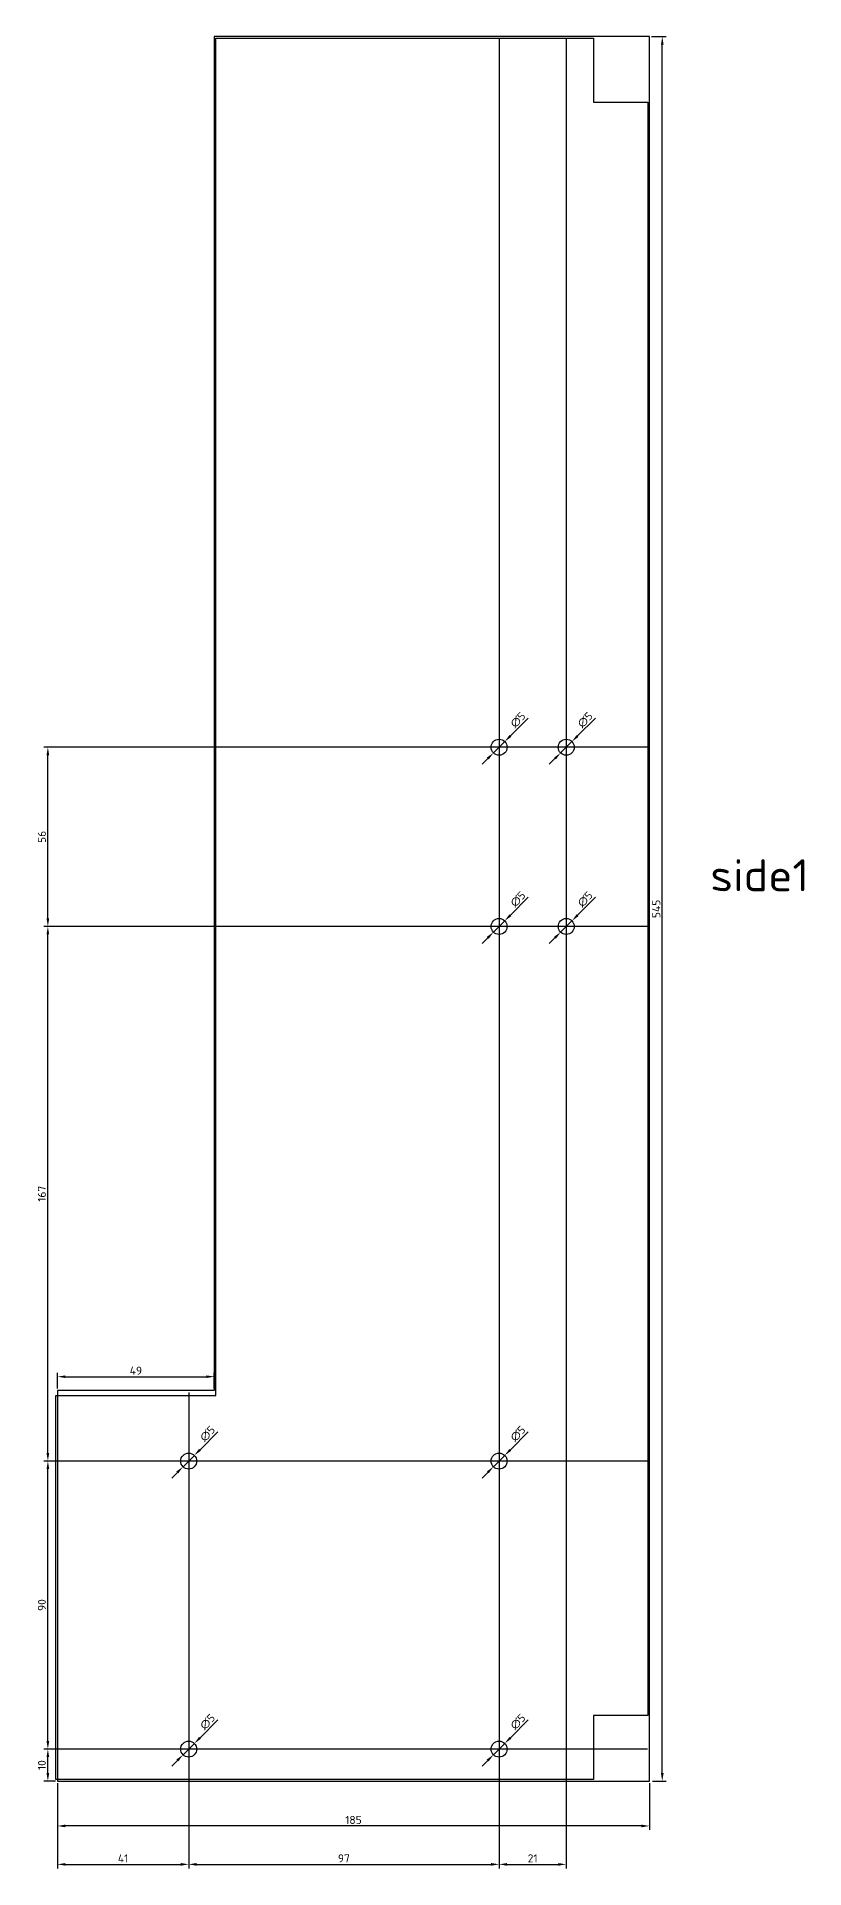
# Model space of a CAD drawing. Header units: millimetres. Extents: x -1678 to 2274, y -442 to 957.
# Drawn here: x 534 to 774, y -272 to 300 of the extents above; entities that cross this region are included whole.
import ezdxf

# ---------------------------------------------------------------- set-up
doc = ezdxf.new("R2010")
doc.units = ezdxf.units.MM
doc.layers.add('Dimensions', color=30, linetype='Continuous')
doc.styles.get("Standard").update_dxf_attribs({"font": 'txt.shx'})
doc.dimstyles.new('ISO-25', dxfattribs={"dimtxt": 2.5, "dimasz": 2.5, "dimexe": 1.25, "dimexo": 0.625, "dimtad": 1, "dimtxsty": 'Standard', "dimcen": 2.5, "dimadec": 0, "dimazin": 0, "dimtfac": 1, "dimtmove": 0, "dimatfit": 3, "dimfxl": 1, "dimarcsym": 0})

# ---------------------------------------------------------------- blocks, each defined once
blk = doc.blocks.new('*D36')
at = {"layer": 'Defpoints', "color": 0}
for p in [(541, -245), (726, -245), (541, -259)]:
    blk.add_point(p, dxfattribs=at)
at = {"layer": 'Dimensions', "color": 0, "lineweight": -2}
for p, q in [((541, -245.62), (541, -260.25)), ((726, -245.62), (726, -260.25)), ((723.5, -259), (543.5, -259))]:
    blk.add_line(p, q, dxfattribs=at)
at = {"layer": 'Dimensions', "color": 0}
for points in [[(543.5, -258.58), (543.5, -259.42), (541, -259)], [(723.5, -258.58), (723.5, -259.42), (726, -259)]]:
    blk.add_solid(points, dxfattribs=at)
at = {"layer": 'Dimensions', "color": 0, "insert": (633.5, -257.13), "char_height": 2.5, "attachment_point": 5}
blk.add_mtext('185', dxfattribs=at)
blk = doc.blocks.new('*D37')
at = {"layer": 'Defpoints', "color": 0}
for p in [(726, 300), (730, 300), (726.35, -245)]:
    blk.add_point(p, dxfattribs=at)
at = {"layer": 'Dimensions', "color": 0, "lineweight": -2}
for p, q in [((726.62, 300), (731.25, 300)), ((730, -242.5), (730, 297.5)), ((726.97, -245), (731.25, -245))]:
    blk.add_line(p, q, dxfattribs=at)
at = {"layer": 'Dimensions', "color": 0}
for points in [[(729.58, 297.5), (730.42, 297.5), (730, 300)], [(729.58, -242.5), (730.42, -242.5), (730, -245)]]:
    blk.add_solid(points, dxfattribs=at)
at = {"layer": 'Dimensions', "color": 0, "insert": (728.12, 27.5), "char_height": 2.5, "attachment_point": 5, "rotation": 90}
blk.add_mtext('545', dxfattribs=at)
blk = doc.blocks.new('*D34')
at = {"layer": 'Defpoints', "color": 0}
for p in [(590, -118.64), (541, -123), (590, -123)]:
    blk.add_point(p, dxfattribs=at)
at = {"layer": 'Dimensions', "color": 0, "lineweight": -2}
for p, q in [((541, -122.38), (541, -117.39)), ((543.5, -118.64), (587.5, -118.64)), ((590, -122.38), (590, -117.39))]:
    blk.add_line(p, q, dxfattribs=at)
at = {"layer": 'Dimensions', "color": 0}
for points in [[(543.5, -118.23), (543.5, -119.06), (541, -118.64)], [(587.5, -118.23), (587.5, -119.06), (590, -118.64)]]:
    blk.add_solid(points, dxfattribs=at)
at = {"layer": 'Dimensions', "color": 0, "insert": (565.5, -116.77), "char_height": 2.5, "attachment_point": 5}
blk.add_mtext('49', dxfattribs=at)
blk = doc.blocks.new('*D75')
at = {"layer": 'Defpoints', "color": 0}
for p in [(541, -245), (582, -245), (582, -271)]:
    blk.add_point(p, dxfattribs=at)
at = {"layer": 'Dimensions', "color": 0, "lineweight": -2}
for p, q in [((541, -245.62), (541, -272.25)), ((582, -245.62), (582, -272.25)), ((543.5, -271), (579.5, -271))]:
    blk.add_line(p, q, dxfattribs=at)
at = {"layer": 'Dimensions', "color": 0}
for points in [[(543.5, -270.58), (543.5, -271.42), (541, -271)], [(579.5, -270.58), (579.5, -271.42), (582, -271)]]:
    blk.add_solid(points, dxfattribs=at)
at = {"layer": 'Dimensions', "color": 0, "insert": (561.5, -269.12), "char_height": 2.5, "attachment_point": 5}
blk.add_mtext('41', dxfattribs=at)
blk = doc.blocks.new('*D76')
at = {"layer": 'Defpoints', "color": 0}
for p in [(582, -123), (679, -245), (679, -271)]:
    blk.add_point(p, dxfattribs=at)
at = {"layer": 'Dimensions', "color": 0, "lineweight": -2}
for p, q in [((582, -123.62), (582, -272.25)), ((679, -245.62), (679, -272.25)), ((584.5, -271), (676.5, -271))]:
    blk.add_line(p, q, dxfattribs=at)
at = {"layer": 'Dimensions', "color": 0}
for points in [[(584.5, -270.58), (584.5, -271.42), (582, -271)], [(676.5, -270.58), (676.5, -271.42), (679, -271)]]:
    blk.add_solid(points, dxfattribs=at)
at = {"layer": 'Dimensions', "color": 0, "insert": (630.5, -269.12), "char_height": 2.5, "attachment_point": 5}
blk.add_mtext('97', dxfattribs=at)
blk = doc.blocks.new('*D77')
at = {"layer": 'Defpoints', "color": 0}
for p in [(679, 300), (700, 300), (700, -271)]:
    blk.add_point(p, dxfattribs=at)
at = {"layer": 'Dimensions', "color": 0, "lineweight": -2}
for p, q in [((679, 299.38), (679, -272.25)), ((700, 299.38), (700, -272.25)), ((681.5, -271), (697.5, -271))]:
    blk.add_line(p, q, dxfattribs=at)
at = {"layer": 'Dimensions', "color": 0}
for points in [[(681.5, -270.58), (681.5, -271.42), (679, -271)], [(697.5, -270.58), (697.5, -271.42), (700, -271)]]:
    blk.add_solid(points, dxfattribs=at)
at = {"layer": 'Dimensions', "color": 0, "insert": (689.5, -269.12), "char_height": 2.5, "attachment_point": 5}
blk.add_mtext('21', dxfattribs=at)
blk = doc.blocks.new('*D78')
at = {"layer": 'Defpoints', "color": 0}
for p in [(538, -235), (726, -235), (541, -245)]:
    blk.add_point(p, dxfattribs=at)
at = {"layer": 'Dimensions', "color": 0, "lineweight": -2}
for p, q in [((725.38, -235), (536.75, -235)), ((538, -242.5), (538, -237.5)), ((540.38, -245), (536.75, -245))]:
    blk.add_line(p, q, dxfattribs=at)
at = {"layer": 'Dimensions', "color": 0}
for points in [[(537.58, -237.5), (538.42, -237.5), (538, -235)], [(537.58, -242.5), (538.42, -242.5), (538, -245)]]:
    blk.add_solid(points, dxfattribs=at)
at = {"layer": 'Dimensions', "color": 0, "insert": (536.12, -240), "char_height": 2.5, "attachment_point": 5, "rotation": 90}
blk.add_mtext('10', dxfattribs=at)
blk = doc.blocks.new('*D79')
at = {"layer": 'Defpoints', "color": 0}
for p in [(538, -145), (541, -145), (541, -235)]:
    blk.add_point(p, dxfattribs=at)
at = {"layer": 'Dimensions', "color": 0, "lineweight": -2}
for p, q in [((540.38, -145), (536.75, -145)), ((538, -232.5), (538, -147.5)), ((540.38, -235), (536.75, -235))]:
    blk.add_line(p, q, dxfattribs=at)
at = {"layer": 'Dimensions', "color": 0}
for points in [[(537.58, -147.5), (538.42, -147.5), (538, -145)], [(537.58, -232.5), (538.42, -232.5), (538, -235)]]:
    blk.add_solid(points, dxfattribs=at)
at = {"layer": 'Dimensions', "color": 0, "insert": (536.12, -190), "char_height": 2.5, "attachment_point": 5, "rotation": 90}
blk.add_mtext('90', dxfattribs=at)
blk = doc.blocks.new('*D80')
at = {"layer": 'Defpoints', "color": 0}
for p in [(538, 22), (726, 22), (726, -145)]:
    blk.add_point(p, dxfattribs=at)
at = {"layer": 'Dimensions', "color": 0, "lineweight": -2}
for p, q in [((725.38, 22), (536.75, 22)), ((538, -142.5), (538, 19.5)), ((725.38, -145), (536.75, -145))]:
    blk.add_line(p, q, dxfattribs=at)
at = {"layer": 'Dimensions', "color": 0}
for points in [[(537.58, 19.5), (538.42, 19.5), (538, 22)], [(537.58, -142.5), (538.42, -142.5), (538, -145)]]:
    blk.add_solid(points, dxfattribs=at)
at = {"layer": 'Dimensions', "color": 0, "insert": (536.12, -61.5), "char_height": 2.5, "attachment_point": 5, "rotation": 90}
blk.add_mtext('167', dxfattribs=at)
blk = doc.blocks.new('*D81')
at = {"layer": 'Defpoints', "color": 0}
for p in [(538, 78), (726, 78), (590, 22)]:
    blk.add_point(p, dxfattribs=at)
at = {"layer": 'Dimensions', "color": 0, "lineweight": -2}
for p, q in [((725.38, 78), (536.75, 78)), ((538, 24.5), (538, 75.5)), ((589.38, 22), (536.75, 22))]:
    blk.add_line(p, q, dxfattribs=at)
at = {"layer": 'Dimensions', "color": 0}
for points in [[(537.58, 75.5), (538.42, 75.5), (538, 78)], [(537.58, 24.5), (538.42, 24.5), (538, 22)]]:
    blk.add_solid(points, dxfattribs=at)
at = {"layer": 'Dimensions', "color": 0, "insert": (536.12, 50), "char_height": 2.5, "attachment_point": 5, "rotation": 90}
blk.add_mtext('56', dxfattribs=at)
blk = doc.blocks.new('*D82')
at = {"layer": 'Defpoints', "color": 0}
for p in [(580.23, -146.77), (583.77, -143.23)]:
    blk.add_point(p, dxfattribs=at)
at = {"layer": 'Dimensions', "color": 0, "lineweight": -2}
for p, q in [((591.13, -135.87), (585.54, -141.46)), ((578.46, -148.54), (576.7, -150.3)), ((580.23, -146.77), (583.77, -143.23))]:
    blk.add_line(p, q, dxfattribs=at)
at = {"layer": 'Dimensions', "color": 0}
for points in [[(585.24, -141.17), (585.83, -141.76), (583.77, -143.23)], [(578.17, -148.24), (578.76, -148.83), (580.23, -146.77)]]:
    blk.add_solid(points, dxfattribs=at)
at = {"layer": 'Dimensions', "color": 0, "insert": (587.89, -136.46), "char_height": 2.5, "attachment_point": 5, "rotation": 45}
blk.add_mtext('∅5', dxfattribs=at)
blk = doc.blocks.new('*D83')
at = {"layer": 'Defpoints', "color": 0}
for p in [(677.23, -146.77), (680.77, -143.23)]:
    blk.add_point(p, dxfattribs=at)
at = {"layer": 'Dimensions', "color": 0, "lineweight": -2}
for p, q in [((688.13, -135.87), (682.54, -141.46)), ((675.46, -148.54), (673.7, -150.3)), ((677.23, -146.77), (680.77, -143.23))]:
    blk.add_line(p, q, dxfattribs=at)
at = {"layer": 'Dimensions', "color": 0}
for points in [[(682.24, -141.17), (682.83, -141.76), (680.77, -143.23)], [(675.17, -148.24), (675.76, -148.83), (677.23, -146.77)]]:
    blk.add_solid(points, dxfattribs=at)
at = {"layer": 'Dimensions', "color": 0, "insert": (684.89, -136.46), "char_height": 2.5, "attachment_point": 5, "rotation": 45}
blk.add_mtext('∅5', dxfattribs=at)
blk = doc.blocks.new('*D84')
at = {"layer": 'Defpoints', "color": 0}
for p in [(583.77, -233.23), (580.23, -236.77)]:
    blk.add_point(p, dxfattribs=at)
at = {"layer": 'Dimensions', "color": 0, "lineweight": -2}
for p, q in [((591.13, -225.87), (585.54, -231.46)), ((580.23, -236.77), (583.77, -233.23)), ((578.46, -238.54), (576.7, -240.3))]:
    blk.add_line(p, q, dxfattribs=at)
at = {"layer": 'Dimensions', "color": 0}
for points in [[(585.24, -231.17), (585.83, -231.76), (583.77, -233.23)], [(578.17, -238.24), (578.76, -238.83), (580.23, -236.77)]]:
    blk.add_solid(points, dxfattribs=at)
at = {"layer": 'Dimensions', "color": 0, "insert": (587.89, -226.46), "char_height": 2.5, "attachment_point": 5, "rotation": 45}
blk.add_mtext('∅5', dxfattribs=at)
blk = doc.blocks.new('*D85')
at = {"layer": 'Defpoints', "color": 0}
for p in [(680.77, -233.23), (677.23, -236.77)]:
    blk.add_point(p, dxfattribs=at)
at = {"layer": 'Dimensions', "color": 0, "lineweight": -2}
for p, q in [((688.13, -225.87), (682.54, -231.46)), ((677.23, -236.77), (680.77, -233.23)), ((675.46, -238.54), (673.7, -240.3))]:
    blk.add_line(p, q, dxfattribs=at)
at = {"layer": 'Dimensions', "color": 0}
for points in [[(682.24, -231.17), (682.83, -231.76), (680.77, -233.23)], [(675.17, -238.24), (675.76, -238.83), (677.23, -236.77)]]:
    blk.add_solid(points, dxfattribs=at)
at = {"layer": 'Dimensions', "color": 0, "insert": (684.89, -226.46), "char_height": 2.5, "attachment_point": 5, "rotation": 45}
blk.add_mtext('∅5', dxfattribs=at)
blk = doc.blocks.new('*D86')
at = {"layer": 'Defpoints', "color": 0}
for p in [(677.23, 76.23), (680.77, 79.77)]:
    blk.add_point(p, dxfattribs=at)
at = {"layer": 'Dimensions', "color": 0, "lineweight": -2}
for p, q in [((688.13, 87.13), (682.54, 81.54)), ((675.46, 74.46), (673.7, 72.7)), ((677.23, 76.23), (680.77, 79.77))]:
    blk.add_line(p, q, dxfattribs=at)
at = {"layer": 'Dimensions', "color": 0}
for points in [[(682.24, 81.83), (682.83, 81.24), (680.77, 79.77)], [(675.17, 74.76), (675.76, 74.17), (677.23, 76.23)]]:
    blk.add_solid(points, dxfattribs=at)
at = {"layer": 'Dimensions', "color": 0, "insert": (684.89, 86.54), "char_height": 2.5, "attachment_point": 5, "rotation": 45}
blk.add_mtext('∅5', dxfattribs=at)
blk = doc.blocks.new('*D87')
at = {"layer": 'Defpoints', "color": 0}
for p in [(698.23, 76.23), (701.77, 79.77)]:
    blk.add_point(p, dxfattribs=at)
at = {"layer": 'Dimensions', "color": 0, "lineweight": -2}
for p, q in [((709.13, 87.13), (703.54, 81.54)), ((696.46, 74.46), (694.7, 72.7)), ((698.23, 76.23), (701.77, 79.77))]:
    blk.add_line(p, q, dxfattribs=at)
at = {"layer": 'Dimensions', "color": 0}
for points in [[(703.24, 81.83), (703.83, 81.24), (701.77, 79.77)], [(696.17, 74.76), (696.76, 74.17), (698.23, 76.23)]]:
    blk.add_solid(points, dxfattribs=at)
at = {"layer": 'Dimensions', "color": 0, "insert": (705.89, 86.54), "char_height": 2.5, "attachment_point": 5, "rotation": 45}
blk.add_mtext('∅5', dxfattribs=at)
blk = doc.blocks.new('*D88')
at = {"layer": 'Defpoints', "color": 0}
for p in [(701.77, 23.77), (698.23, 20.23)]:
    blk.add_point(p, dxfattribs=at)
at = {"layer": 'Dimensions', "color": 0, "lineweight": -2}
for p, q in [((709.13, 31.13), (703.54, 25.54)), ((698.23, 20.23), (701.77, 23.77)), ((696.46, 18.46), (694.7, 16.7))]:
    blk.add_line(p, q, dxfattribs=at)
at = {"layer": 'Dimensions', "color": 0}
for points in [[(703.24, 25.83), (703.83, 25.24), (701.77, 23.77)], [(696.17, 18.76), (696.76, 18.17), (698.23, 20.23)]]:
    blk.add_solid(points, dxfattribs=at)
at = {"layer": 'Dimensions', "color": 0, "insert": (705.89, 30.54), "char_height": 2.5, "attachment_point": 5, "rotation": 45}
blk.add_mtext('∅5', dxfattribs=at)
blk = doc.blocks.new('*D89')
at = {"layer": 'Defpoints', "color": 0}
for p in [(680.77, 23.77), (677.23, 20.23)]:
    blk.add_point(p, dxfattribs=at)
at = {"layer": 'Dimensions', "color": 0, "lineweight": -2}
for p, q in [((688.13, 31.13), (682.54, 25.54)), ((677.23, 20.23), (680.77, 23.77)), ((675.46, 18.46), (673.7, 16.7))]:
    blk.add_line(p, q, dxfattribs=at)
at = {"layer": 'Dimensions', "color": 0}
for points in [[(682.24, 25.83), (682.83, 25.24), (680.77, 23.77)], [(675.17, 18.76), (675.76, 18.17), (677.23, 20.23)]]:
    blk.add_solid(points, dxfattribs=at)
at = {"layer": 'Dimensions', "color": 0, "insert": (684.89, 30.54), "char_height": 2.5, "attachment_point": 5, "rotation": 45}
blk.add_mtext('∅5', dxfattribs=at)
blk = doc.blocks.new('Insert3')
at = {"color": 0}
for p, q in [((1035.6, -17.73), (867.6, -17.73)), ((867.6, -17.73), (867.6, -137.73)), ((1035.6, -37.73), (1035.6, -17.73)), ((1052.6, -37.73), (1035.6, -37.73)), ((1052.6, -541.73), (1052.6, -37.73)), ((867.6, -137.73), (917.6, -137.73)), ((917.6, -137.73), (917.6, -561.73)), ((1035.6, -561.73), (1035.6, -541.73)), ((1035.6, -541.73), (1052.6, -541.73)), ((917.6, -561.73), (1035.6, -561.73))]:
    blk.add_line(p, q, dxfattribs=at)

msp = doc.modelspace()

# ---------------------------------------------------------------- linework, layer by layer
for centre in [(679, 78), (700, 78), (679, 22), (700, 22), (582, -145), (679, -145), (582, -235), (679, -235)]:
    msp.add_circle(centre, 2.5)
at = {"layer": 'Dimensions', "color": 3}
msp.add_lwpolyline([(541, -245), (726, -245), (726, 300), (590, 300), (590, -123), (541, -123)], close=True, dxfattribs=at)

# ---------------------------------------------------------------- block references
at = {"xscale": -1, "rotation": 180}
msp.add_blockref('Insert3', (-327.104, -262.23), dxfattribs=at)

# ---------------------------------------------------------------- texts
at = {"layer": 'Dimensions'}
msp.add_text('side1', height=10, dxfattribs=at).set_placement((745, 33))

# ---------------------------------------------------------------- dimensions: what is measured, and where the dimension line sits
for base, p1, p2, picture, middle in [((700, -271), (679, 300), (700, 300), '*D77', (689.5, -269.125)), ((590, -118.642), (541, -123), (590, -123), '*D34', (565.5, -116.767)), ((679, -271), (582, -123), (679, -245), '*D76', (630.5, -269.125)), ((541, -259), (726, -245), (541, -245), '*D36', (633.5, -257.125)), ((582, -271), (541, -245), (582, -245), '*D75', (561.5, -269.125))]:
    dim = msp.add_linear_dim(base=base, p1=p1, p2=p2, dimstyle='ISO-25', dxfattribs=at)
    dim.commit()
    dim.dimension.update_dxf_attribs({"geometry": picture, "text_midpoint": middle})
for base, p1, p2, picture, middle in [((730, 300), (726.348, -245), (726, 300), '*D37', (728.125, 27.5)), ((538, 78), (590, 22), (726, 78), '*D81', (536.125, 50)), ((538, 22), (726, -145), (726, 22), '*D80', (536.125, -61.5)), ((538, -145), (541, -235), (541, -145), '*D79', (536.125, -190)), ((538, -235), (541, -245), (726, -235), '*D78', (536.125, -240))]:
    dim = msp.add_linear_dim(base=base, p1=p1, p2=p2, angle=90, dimstyle='ISO-25', dxfattribs=at)
    dim.commit()
    dim.dimension.update_dxf_attribs({"geometry": picture, "text_midpoint": middle})
for p1, p2, picture, middle in [((677.232, 76.232), (680.768, 79.768), '*D86', (684.893, 86.544)), ((698.232, 76.232), (701.768, 79.768), '*D87', (705.893, 86.544)), ((677.232, 20.232), (680.768, 23.768), '*D89', (684.893, 30.544)), ((698.232, 20.232), (701.768, 23.768), '*D88', (705.893, 30.544)), ((580.232, -146.768), (583.768, -143.232), '*D82', (587.893, -136.456)), ((677.232, -146.768), (680.768, -143.232), '*D83', (684.893, -136.456)), ((580.232, -236.768), (583.768, -233.232), '*D84', (587.893, -226.456)), ((677.232, -236.768), (680.768, -233.232), '*D85', (684.893, -226.456))]:
    dim = msp.add_diameter_dim_2p(p1=p1, p2=p2, dimstyle='ISO-25', dxfattribs=at)
    dim.commit()
    dim.dimension.update_dxf_attribs({"geometry": picture, "text_midpoint": middle})

doc.saveas('drawing.dxf')
